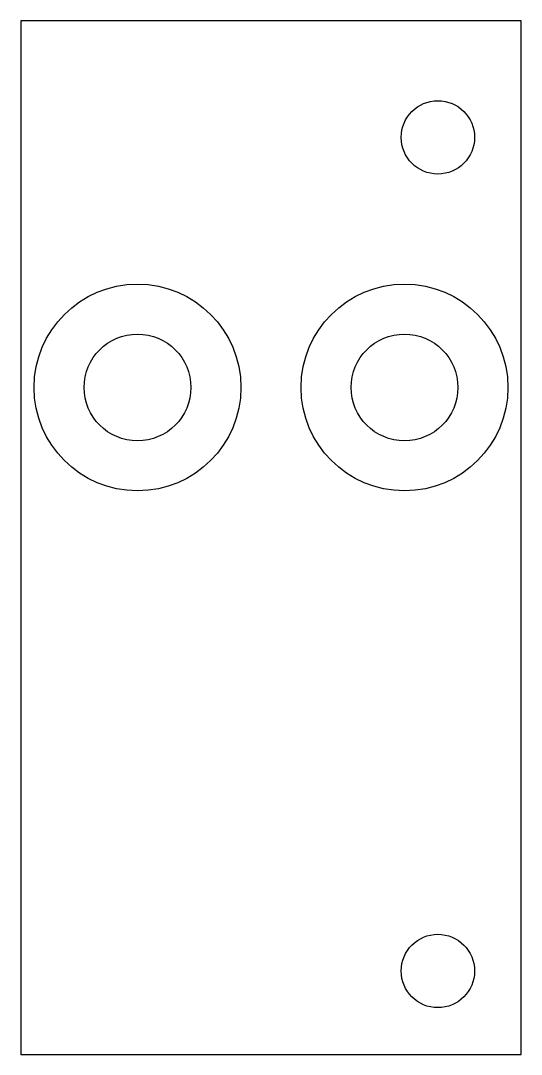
# Model space of a CAD drawing. Header units: millimetres. Extents: x 0 to 40, y -65 to 126.
# Drawn here: x 4 to 19, y -65.07 to -34.07 of the extents above; entities outside this region: 1.
import ezdxf

# ---------------------------------------------------------------- set-up
doc = ezdxf.new("R2010")
doc.units = ezdxf.units.MM
for name, color, linetype in [('CSK_DIAMETER', 1, 'Continuous'), ('NOTES', 2, 'Continuous'), ('PROFILE', 7, 'Continuous'), ('THROUGH', 4, 'Continuous')]:
    doc.layers.add(name, color=color, linetype=linetype)

msp = doc.modelspace()

# ---------------------------------------------------------------- linework, layer by layer
at = {"layer": 'CSK_DIAMETER'}
for centre in [(7.5, -45.074), (15.5, -45.074)]:
    msp.add_circle(centre, 3.1, dxfattribs=at)
at = {"layer": 'PROFILE'}
msp.add_lwpolyline([(4, -65.074), (19, -65.074), (19, -34.074), (4, -34.074)], close=True, dxfattribs=at)
at = {"layer": 'THROUGH'}
for centre, radius in [((16.5, -37.574), 1.1), ((7.5, -45.074), 1.6), ((15.5, -45.074), 1.6), ((16.5, -62.574), 1.1)]:
    msp.add_circle(centre, radius, dxfattribs=at)

# ---------------------------------------------------------------- texts
at = {"layer": 'NOTES'}
msp.add_text('M2S-H / mm / all blind and CB layers are operation marks; see PDF', height=1, dxfattribs=at).set_placement((0, 125))

doc.saveas('drawing.dxf')
